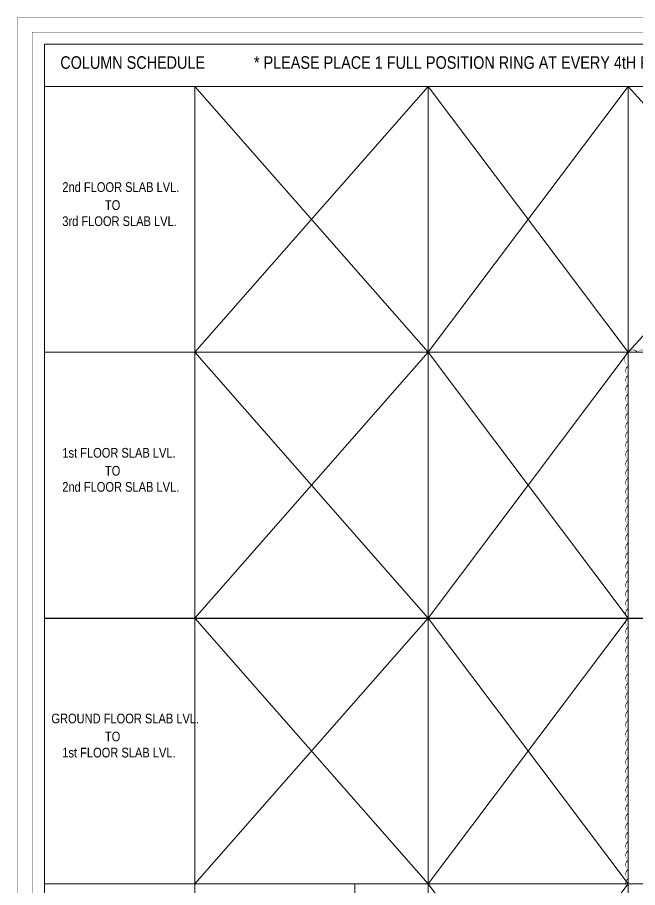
# Model space of a CAD drawing. Header units: millimetres. Extents: x 1112055 to 3390982, y -148532 to 766891.
# Drawn here: x 2202159 to 2221396, y 651617 to 678602 of the extents above; entities that cross this region are included whole.
import ezdxf
from ezdxf.enums import TextEntityAlignment as Align

# ---------------------------------------------------------------- set-up
doc = ezdxf.new("R2010")
doc.units = ezdxf.units.MM
for name, color, linetype, lineweight in [('B COLSCH', 204, 'Continuous', 20), ('B P.C.C', 251, 'Continuous', 0), ('B TITLE BLOCK', 250, 'Continuous', 0)]:
    doc.layers.add(name, color=color, linetype=linetype, lineweight=lineweight)
doc.layers.add('B TEXT', color=7, linetype='Continuous')
doc.styles.add('SWINC', font='swissc.ttf')

msp = doc.modelspace()

# ---------------------------------------------------------------- linework, layer by layer
msp.add_line((2203002.6, 659976.3), (2389841.5, 659976.3))
at = {"layer": 'B COLSCH', "color": 250, "lineweight": 0}
for p, q in [((2203002.6, 677775), (2203002.6, 618141.8)), ((2203002.6, 677775), (2375997.6, 677775)), ((2203002.6, 676456), (2375997.6, 676456)), ((2207663.2, 676456), (2207663.2, 618141.8)), ((2214896.7, 668216.1), (2207663.2, 676456)), ((2207663.2, 668216.1), (2214896.7, 676456)), ((2214896.7, 676456), (2214896.7, 618141.8)), ((2221100.7, 668216.1), (2214896.7, 676456)), ((2214896.7, 668216.1), (2221100.7, 676456)), ((2221100.7, 676456), (2221100.7, 618141.8)), ((2228613.2, 668216.1), (2221100.7, 676456)), ((2221100.7, 668216.1), (2228613.2, 676456)), ((2203002.6, 668216.1), (2375997.6, 668216.1)), ((2207663.2, 659976.3), (2214896.7, 668216.1)), ((2214896.7, 659976.3), (2207663.2, 668216.1)), ((2214896.7, 659976.3), (2221100.7, 668216.1)), ((2221100.7, 659976.3), (2214896.7, 668216.1)), ((2203002.6, 659976.3), (2375997.6, 659976.3)), ((2214896.7, 651736.4), (2207663.2, 659976.3)), ((2207663.2, 651736.4), (2214896.7, 659976.3)), ((2221100.7, 651736.4), (2214896.7, 659976.3)), ((2214896.7, 651736.4), (2221100.7, 659976.3)), ((2203002.6, 651736.4), (2375997.6, 651736.4)), ((2212622.4, 651736.4), (2212622.4, 627016.9)), ((2214896.7, 643496.6), (2221100.7, 651736.4)), ((2221100.7, 643496.6), (2214896.7, 651736.4))]:
    msp.add_line(p, q, dxfattribs=at)
at = {"layer": 'B P.C.C', "color": 3, "lineweight": 0}
msp.add_lwpolyline([(2221100.7, 651601.6, 0, 28.9, -0.5205671), (2221100.7, 651890.6, 0, 28.9, -0.5205671), (2221100.7, 652179.6, 0, 28.9, -0.5205671), (2221100.7, 652468.7, 0, 28.9, -0.5205671), (2221100.7, 652757.7, 0, 28.9, -0.5205671), (2221100.7, 653046.7, 0, 28.9, -0.5205671), (2221100.7, 653335.8, 0, 28.9, -0.5205671), (2221100.7, 653624.8, 0, 28.9, -0.5205671), (2221100.7, 653913.8, 0, 28.9, -0.5205671), (2221100.7, 654202.9, 0, 28.9, -0.5205671), (2221100.7, 654491.9, 0, 28.9, -0.5205671), (2221100.7, 654780.9, 0, 28.9, -0.5205671), (2221100.7, 655069.9, 0, 28.9, -0.5205671), (2221100.7, 655359, 0, 28.9, -0.5205671), (2221100.7, 655648, 0, 28.9, -0.5205671), (2221100.7, 655937, 0, 28.9, -0.5205671), (2221100.7, 656226.1, 0, 28.9, -0.5205671), (2221100.7, 656515.1, 0, 28.9, -0.5205671), (2221100.7, 656804.1, 0, 28.9, -0.5205671), (2221100.7, 657093.2, 0, 28.9, -0.5205671), (2221100.7, 657382.2, 0, 28.9, -0.5205671), (2221100.7, 657671.2, 0, 28.9, -0.5205671), (2221100.7, 657960.2, 0, 28.9, -0.5205671), (2221100.7, 658249.3, 0, 28.9, -0.5205671), (2221100.7, 658538.3, 0, 28.9, -0.5205671), (2221100.7, 658827.3, 0, 28.9, -0.5205671), (2221100.7, 659116.4, 0, 28.9, -0.5205671), (2221100.7, 659405.4, 0, 28.9, -0.5205671), (2221100.7, 659694.4, 0, 28.9, -0.5205671), (2221100.7, 659983.5, 0, 28.9, -0.5205671), (2221100.7, 660272.5, 0, 28.9, -0.5205671), (2221100.7, 660561.5, 0, 28.9, -0.5205671), (2221100.7, 660850.5, 0, 28.9, -0.5205671), (2221100.7, 661139.6, 0, 28.9, -0.5205671), (2221100.7, 661428.6, 0, 28.9, -0.5205671), (2221100.7, 661717.6, 0, 28.9, -0.5205671), (2221100.7, 662006.7, 0, 28.9, -0.5205671), (2221100.7, 662295.7, 0, 28.9, -0.5205671), (2221100.7, 662584.7, 0, 28.9, -0.5205671), (2221100.7, 662873.8, 0, 28.9, -0.5205671), (2221100.7, 663162.8, 0, 28.9, -0.5205671), (2221100.7, 663451.8, 0, 28.9, -0.5205671), (2221100.7, 663740.8, 0, 28.9, -0.5205671), (2221100.7, 664029.9, 0, 28.9, -0.5205671), (2221100.7, 664318.9, 0, 28.9, -0.5205671), (2221100.7, 664607.9, 0, 28.9, -0.5205671), (2221100.7, 664897, 0, 28.9, -0.5205671), (2221100.7, 665186, 0, 28.9, -0.5205671), (2221100.7, 665475, 0, 28.9, -0.5205671), (2221100.7, 665764.1, 0, 28.9, -0.5205671), (2221100.7, 666053.1, 0, 28.9, -0.5205671), (2221100.7, 666342.1, 0, 28.9, -0.5205671), (2221100.7, 666631.1, 0, 28.9, -0.5205671), (2221100.7, 666920.2, 0, 28.9, -0.5205671), (2221100.7, 667209.2, 0, 28.9, -0.5205671), (2221100.7, 667498.2, 0, 28.9, -0.5205671), (2221100.7, 667787.3, 0, 28.9, -0.5205671), (2221100.7, 668216.1, 0, 28.9, -0.5205671), (2221389.7, 668216.1, 0, 28.9, -0.5205671), (2221678.7, 668216.1, 0, 28.9, -0.5205671)], format="xyseb", dxfattribs=at)
at = {"layer": 'B TITLE BLOCK', "color": 1, "const_width": 10.1}
msp.add_lwpolyline([(2202163.6, 678597.2), (2202163.6, 599270.5), (2390290, 599270.5), (2390290, 678597.2)], close=True, dxfattribs=at)
at = {"layer": 'B TITLE BLOCK', "color": 250, "lineweight": 0, "const_width": 10.1}
msp.add_lwpolyline([(2202612.1, 678148.7), (2202612.1, 599718.9), (2389841.5, 599718.9), (2389841.5, 678148.7)], close=True, dxfattribs=at)

# ---------------------------------------------------------------- texts
at = {"layer": 'B TEXT', "color": 1, "style": 'SWINC'}
for s, p in [('COLUMN SCHEDULE', (2203489.7, 677007.9)), ('* PLEASE PLACE 1 FULL POSITION RING AT EVERY 4tH RING.', (2209497.2, 677007.9))]:
    msp.add_text(s, height=389.727, dxfattribs=at).set_placement(p)
for s, p in [('2nd FLOOR SLAB LVL.', (2203552.7, 673100.3)), ('TO', (2204874.5, 672542.3)), ('3rd FLOOR SLAB LVL.', (2203550.7, 672043.1)), ('1st FLOOR SLAB LVL.', (2203552.7, 664860.5)), ('TO', (2204874.5, 664302.4)), ('2nd FLOOR SLAB LVL.', (2203550.7, 663803.2)), ('GROUND FLOOR SLAB LVL.', (2203212.7, 656620.6)), ('TO', (2204874.5, 656062.6)), ('1st FLOOR SLAB LVL.', (2203550.7, 655563.4))]:
    msp.add_text(s, height=300, dxfattribs=at).set_placement(p, align=Align.BOTTOM_LEFT)

doc.saveas('drawing.dxf')
